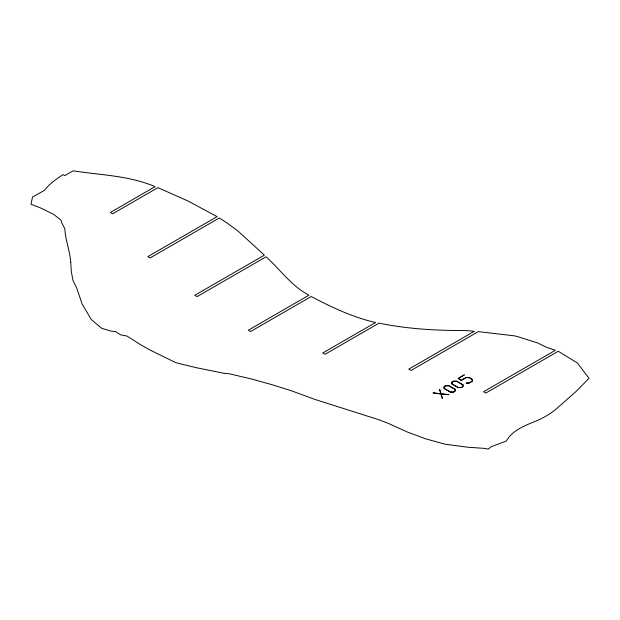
<?xml version="1.0" encoding="UTF-8"?>
<svg xmlns="http://www.w3.org/2000/svg" width="620" height="620" viewBox="0 0 620 620"><rect width="100%" height="100%" fill="white"/><g stroke="black" fill="none" stroke-linecap="round" stroke-linejoin="round"><path stroke-width="0.93" d="M455.219 389.321L455.212 391.197L453.569 392.142L450.314 392.15L443.974 388.492L443.974 386.609L445.617 385.663L448.88 385.663L455.219 389.321M463.047 384.795L463.047 386.671L461.396 387.624L458.149 387.624L451.81 383.966L451.81 382.083L453.453 381.137L456.715 381.137L463.047 384.795M472.161 379.448L472.153 381.176L469.107 382.935L466.046 383.113L469.232 383.098L472.44 381.246L472.448 379.37L469.239 377.518L465.976 377.518L461.35 380.192L458.428 378.502L464.372 374.829L458.01 378.502L461.35 380.432L466.108 377.681L469.107 377.681L472.161 379.448M70.742 262.407L71.331 271.676L72.92 280.147L76.826 288.377L82.088 303.901L91.279 319.533L101.633 328.244L110.43 330.956L115.94 331.785L120.528 334.831L126.914 336.001L140.593 344.72L150.66 350.354L175.979 362.731L196.091 367.652L224.045 373.294L229.229 373.752L251.867 379.076L271.606 384.594L291.353 390.755L314.666 399.327L378.107 419.5L387.229 422.902L407.503 432.078L425.429 438.759L444.788 444.145L467.643 447.229L484.716 448.384L488.235 449.167L490.955 446.788L506.222 441.099C512.856 429.722 525.721 425.274 537.214 420.569A89.04 51.406 0 0 0 555.745 409.401L576.802 390.817L589 378.254L577.414 363.002L558.24 351.253L485.863 393.041L483.585 391.724L555.365 350.285L546.274 347.223L537.602 342.914L518.181 336.807L514.507 335.854L478.299 331.623L411.021 370.466L408.743 369.148L474.339 331.274L464.318 330.476C435.736 330.646 407.061 328.887 379.014 323.144L325.105 354.268L322.826 352.951L375.588 322.493C352.927 317.37 331.661 307.257 311.163 296.538L250.565 331.529L248.287 330.212L308.923 295.197C291.671 286.146 280.248 269.623 266.058 256.788L197.075 296.616L194.796 295.298L264.368 255.138L238.328 231.353L227.618 223.371L219.286 218.008L150.133 257.928L147.855 256.61L217.101 216.636L188.217 201.097L157.93 187.643L112.639 213.792L110.36 212.474L155.108 186.636C129.107 175.576 100.618 175.096 73.09 170.833L64.782 175.631L63.023 174.615C56.296 179.087 49.337 183.838 44.454 190.371L32.542 197.013L31 204.236L40.959 208.095L53.746 214.442L61.031 220.131L61.961 223.278L64.813 228.672C65.325 240.033 70.006 250.906 70.742 262.407M433.194 392.894L440.851 393.948L442.401 398.412L441.169 393.979L448.849 394.692L441.107 393.801L439.564 389.329L440.805 393.77L433.194 392.894M445.749 385.818L444.253 386.678L444.261 388.415L450.446 391.987L453.437 391.987L454.933 391.127L454.933 389.399L448.748 385.826L445.749 385.818M453.577 381.3L452.089 382.16L452.096 383.888L458.281 387.461L461.272 387.461L462.76 386.601L462.76 384.873L456.576 381.3L453.577 381.3"/></g></svg>
